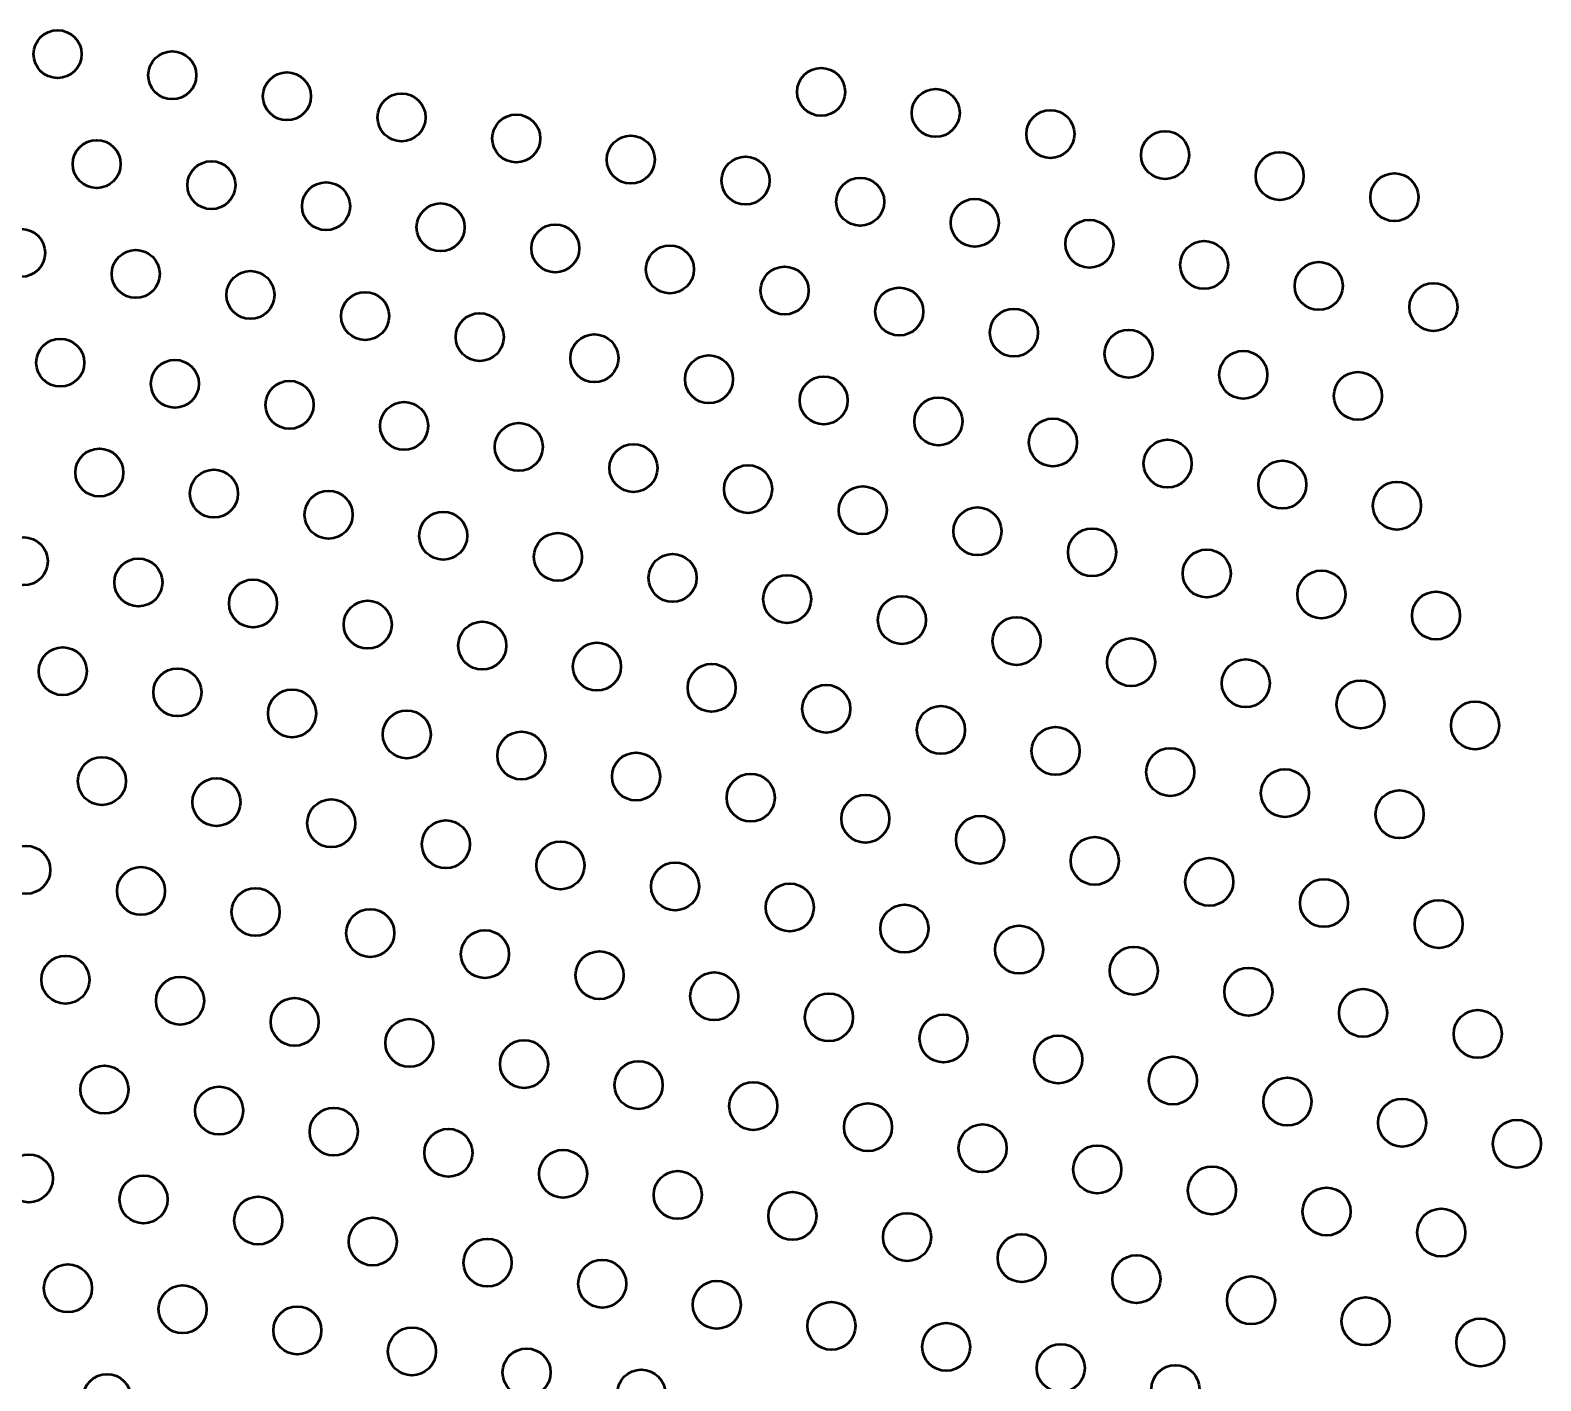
# Model space of a CAD drawing. Header units: inches. Extents: x 17.2 to 30.9, y 2 to 10.
# Drawn here: x 19.329 to 20.859, y 8.578 to 9.946 of the extents above; entities that cross this region are included whole.
import ezdxf

# ---------------------------------------------------------------- set-up
doc = ezdxf.new("R2010")
doc.units = ezdxf.units.IN
doc.header["$MEASUREMENT"] = 0
doc.layers.add('Visible', color=7, linetype='Continuous', lineweight=0)

# ---------------------------------------------------------------- blocks, each defined once
blk = doc.blocks.new('Block_267')
at = {"layer": 'Visible', "color": 7, "lineweight": 50}
blk.add_circle((19.4065, 8.5609), 0.0243, dxfattribs=at)
blk = doc.blocks.new('Block_283')
at = {"layer": 'Visible', "color": 7, "lineweight": 50}
blk.add_circle((19.9478, 8.5654), 0.0243, dxfattribs=at)
blk = doc.blocks.new('Block_284')
at = {"layer": 'Visible', "color": 7, "lineweight": 50}
blk.add_circle((19.8316, 8.5868), 0.0243, dxfattribs=at)
blk = doc.blocks.new('Block_285')
at = {"layer": 'Visible', "color": 7, "lineweight": 50}
blk.add_circle((19.7154, 8.6081), 0.0243, dxfattribs=at)
blk = doc.blocks.new('Block_286')
at = {"layer": 'Visible', "color": 7, "lineweight": 50}
blk.add_circle((19.5993, 8.6294), 0.0243, dxfattribs=at)
blk = doc.blocks.new('Block_287')
at = {"layer": 'Visible', "color": 7, "lineweight": 50}
blk.add_circle((19.4831, 8.6508), 0.0243, dxfattribs=at)
blk = doc.blocks.new('Block_288')
at = {"layer": 'Visible', "color": 7, "lineweight": 50}
blk.add_circle((19.3669, 8.6721), 0.0243, dxfattribs=at)
blk = doc.blocks.new('Block_303')
at = {"layer": 'Visible', "color": 7, "lineweight": 50}
blk.add_circle((20.489, 8.57), 0.0243, dxfattribs=at)
blk = doc.blocks.new('Block_304')
at = {"layer": 'Visible', "color": 7, "lineweight": 50}
blk.add_circle((20.3728, 8.5913), 0.0243, dxfattribs=at)
blk = doc.blocks.new('Block_305')
at = {"layer": 'Visible', "color": 7, "lineweight": 50}
blk.add_circle((20.2567, 8.6127), 0.0243, dxfattribs=at)
blk = doc.blocks.new('Block_306')
at = {"layer": 'Visible', "color": 7, "lineweight": 50}
blk.add_circle((20.1405, 8.634), 0.0243, dxfattribs=at)
blk = doc.blocks.new('Block_307')
at = {"layer": 'Visible', "color": 7, "lineweight": 50}
blk.add_circle((20.0243, 8.6553), 0.0243, dxfattribs=at)
blk = doc.blocks.new('Block_308')
at = {"layer": 'Visible', "color": 7, "lineweight": 50}
blk.add_circle((19.9082, 8.6767), 0.0243, dxfattribs=at)
blk = doc.blocks.new('Block_309')
at = {"layer": 'Visible', "color": 7, "lineweight": 50}
blk.add_circle((19.792, 8.698), 0.0243, dxfattribs=at)
blk = doc.blocks.new('Block_310')
at = {"layer": 'Visible', "color": 7, "lineweight": 50}
blk.add_circle((19.6758, 8.7194), 0.0243, dxfattribs=at)
blk = doc.blocks.new('Block_311')
at = {"layer": 'Visible', "color": 7, "lineweight": 50}
blk.add_circle((19.5597, 8.7407), 0.0243, dxfattribs=at)
blk = doc.blocks.new('Block_312')
at = {"layer": 'Visible', "color": 7, "lineweight": 50}
blk.add_circle((19.4435, 8.7621), 0.0243, dxfattribs=at)
blk = doc.blocks.new('Block_313')
at = {"layer": 'Visible', "color": 7, "lineweight": 50}
blk.add_circle((19.3273, 8.7834), 0.0243, dxfattribs=at)
blk = doc.blocks.new('Block_324')
at = {"layer": 'Visible', "color": 7, "lineweight": 50}
blk.add_circle((20.7979, 8.6172), 0.0243, dxfattribs=at)
blk = doc.blocks.new('Block_325')
at = {"layer": 'Visible', "color": 7, "lineweight": 50}
blk.add_circle((20.6817, 8.6386), 0.0243, dxfattribs=at)
blk = doc.blocks.new('Block_326')
at = {"layer": 'Visible', "color": 7, "lineweight": 50}
blk.add_circle((20.5656, 8.6599), 0.0243, dxfattribs=at)
blk = doc.blocks.new('Block_327')
at = {"layer": 'Visible', "color": 7, "lineweight": 50}
blk.add_circle((20.4494, 8.6813), 0.0243, dxfattribs=at)
blk = doc.blocks.new('Block_328')
at = {"layer": 'Visible', "color": 7, "lineweight": 50}
blk.add_circle((20.3332, 8.7026), 0.0243, dxfattribs=at)
blk = doc.blocks.new('Block_329')
at = {"layer": 'Visible', "color": 7, "lineweight": 50}
blk.add_circle((20.2171, 8.7239), 0.0243, dxfattribs=at)
blk = doc.blocks.new('Block_330')
at = {"layer": 'Visible', "color": 7, "lineweight": 50}
blk.add_circle((20.1009, 8.7453), 0.0243, dxfattribs=at)
blk = doc.blocks.new('Block_331')
at = {"layer": 'Visible', "color": 7, "lineweight": 50}
blk.add_circle((19.9847, 8.7666), 0.0243, dxfattribs=at)
blk = doc.blocks.new('Block_332')
at = {"layer": 'Visible', "color": 7, "lineweight": 50}
blk.add_circle((19.8686, 8.788), 0.0243, dxfattribs=at)
blk = doc.blocks.new('Block_333')
at = {"layer": 'Visible', "color": 7, "lineweight": 50}
blk.add_circle((19.7524, 8.8093), 0.0243, dxfattribs=at)
blk = doc.blocks.new('Block_334')
at = {"layer": 'Visible', "color": 7, "lineweight": 50}
blk.add_circle((19.6362, 8.8307), 0.0243, dxfattribs=at)
blk = doc.blocks.new('Block_335')
at = {"layer": 'Visible', "color": 7, "lineweight": 50}
blk.add_circle((19.5201, 8.852), 0.0243, dxfattribs=at)
blk = doc.blocks.new('Block_336')
at = {"layer": 'Visible', "color": 7, "lineweight": 50}
blk.add_circle((19.4039, 8.8733), 0.0243, dxfattribs=at)
blk = doc.blocks.new('Block_347')
at = {"layer": 'Visible', "color": 7, "lineweight": 50}
blk.add_circle((20.7583, 8.7285), 0.0243, dxfattribs=at)
blk = doc.blocks.new('Block_348')
at = {"layer": 'Visible', "color": 7, "lineweight": 50}
blk.add_circle((20.6421, 8.7498), 0.0243, dxfattribs=at)
blk = doc.blocks.new('Block_349')
at = {"layer": 'Visible', "color": 7, "lineweight": 50}
blk.add_circle((20.526, 8.7712), 0.0243, dxfattribs=at)
blk = doc.blocks.new('Block_350')
at = {"layer": 'Visible', "color": 7, "lineweight": 50}
blk.add_circle((20.4098, 8.7925), 0.0243, dxfattribs=at)
blk = doc.blocks.new('Block_351')
at = {"layer": 'Visible', "color": 7, "lineweight": 50}
blk.add_circle((20.2936, 8.8139), 0.0243, dxfattribs=at)
blk = doc.blocks.new('Block_352')
at = {"layer": 'Visible', "color": 7, "lineweight": 50}
blk.add_circle((20.1775, 8.8352), 0.0243, dxfattribs=at)
blk = doc.blocks.new('Block_353')
at = {"layer": 'Visible', "color": 7, "lineweight": 50}
blk.add_circle((20.0613, 8.8566), 0.0243, dxfattribs=at)
blk = doc.blocks.new('Block_354')
at = {"layer": 'Visible', "color": 7, "lineweight": 50}
blk.add_circle((19.9451, 8.8779), 0.0243, dxfattribs=at)
blk = doc.blocks.new('Block_355')
at = {"layer": 'Visible', "color": 7, "lineweight": 50}
blk.add_circle((19.829, 8.8992), 0.0243, dxfattribs=at)
blk = doc.blocks.new('Block_356')
at = {"layer": 'Visible', "color": 7, "lineweight": 50}
blk.add_circle((19.7128, 8.9206), 0.0243, dxfattribs=at)
blk = doc.blocks.new('Block_357')
at = {"layer": 'Visible', "color": 7, "lineweight": 50}
blk.add_circle((19.5966, 8.9419), 0.0243, dxfattribs=at)
blk = doc.blocks.new('Block_358')
at = {"layer": 'Visible', "color": 7, "lineweight": 50}
blk.add_circle((19.4805, 8.9633), 0.0243, dxfattribs=at)
blk = doc.blocks.new('Block_359')
at = {"layer": 'Visible', "color": 7, "lineweight": 50}
blk.add_circle((19.3643, 8.9846), 0.0243, dxfattribs=at)
blk = doc.blocks.new('Block_370')
at = {"layer": 'Visible', "color": 7, "lineweight": 50}
blk.add_circle((20.8349, 8.8184), 0.0243, dxfattribs=at)
blk = doc.blocks.new('Block_371')
at = {"layer": 'Visible', "color": 7, "lineweight": 50}
blk.add_circle((20.7187, 8.8398), 0.0243, dxfattribs=at)
blk = doc.blocks.new('Block_372')
at = {"layer": 'Visible', "color": 7, "lineweight": 50}
blk.add_circle((20.6025, 8.8611), 0.0243, dxfattribs=at)
blk = doc.blocks.new('Block_373')
at = {"layer": 'Visible', "color": 7, "lineweight": 50}
blk.add_circle((20.4864, 8.8825), 0.0243, dxfattribs=at)
blk = doc.blocks.new('Block_374')
at = {"layer": 'Visible', "color": 7, "lineweight": 50}
blk.add_circle((20.3702, 8.9038), 0.0243, dxfattribs=at)
blk = doc.blocks.new('Block_375')
at = {"layer": 'Visible', "color": 7, "lineweight": 50}
blk.add_circle((20.254, 8.9251), 0.0243, dxfattribs=at)
blk = doc.blocks.new('Block_376')
at = {"layer": 'Visible', "color": 7, "lineweight": 50}
blk.add_circle((20.1379, 8.9465), 0.0243, dxfattribs=at)
blk = doc.blocks.new('Block_377')
at = {"layer": 'Visible', "color": 7, "lineweight": 50}
blk.add_circle((20.0217, 8.9678), 0.0243, dxfattribs=at)
blk = doc.blocks.new('Block_378')
at = {"layer": 'Visible', "color": 7, "lineweight": 50}
blk.add_circle((19.9055, 8.9892), 0.0243, dxfattribs=at)
blk = doc.blocks.new('Block_379')
at = {"layer": 'Visible', "color": 7, "lineweight": 50}
blk.add_circle((19.7894, 9.0105), 0.0243, dxfattribs=at)
blk = doc.blocks.new('Block_380')
at = {"layer": 'Visible', "color": 7, "lineweight": 50}
blk.add_circle((19.6732, 9.0319), 0.0243, dxfattribs=at)
blk = doc.blocks.new('Block_381')
at = {"layer": 'Visible', "color": 7, "lineweight": 50}
blk.add_circle((19.557, 9.0532), 0.0243, dxfattribs=at)
blk = doc.blocks.new('Block_382')
at = {"layer": 'Visible', "color": 7, "lineweight": 50}
blk.add_circle((19.4409, 9.0745), 0.0243, dxfattribs=at)
blk = doc.blocks.new('Block_383')
at = {"layer": 'Visible', "color": 7, "lineweight": 50}
blk.add_circle((19.3247, 9.0959), 0.0243, dxfattribs=at)
blk = doc.blocks.new('Block_393')
at = {"layer": 'Visible', "color": 7, "lineweight": 50}
blk.add_circle((20.7953, 8.9297), 0.0243, dxfattribs=at)
blk = doc.blocks.new('Block_394')
at = {"layer": 'Visible', "color": 7, "lineweight": 50}
blk.add_circle((20.6791, 8.951), 0.0243, dxfattribs=at)
blk = doc.blocks.new('Block_395')
at = {"layer": 'Visible', "color": 7, "lineweight": 50}
blk.add_circle((20.5629, 8.9724), 0.0243, dxfattribs=at)
blk = doc.blocks.new('Block_396')
at = {"layer": 'Visible', "color": 7, "lineweight": 50}
blk.add_circle((20.4468, 8.9937), 0.0243, dxfattribs=at)
blk = doc.blocks.new('Block_397')
at = {"layer": 'Visible', "color": 7, "lineweight": 50}
blk.add_circle((20.3306, 9.0151), 0.0243, dxfattribs=at)
blk = doc.blocks.new('Block_398')
at = {"layer": 'Visible', "color": 7, "lineweight": 50}
blk.add_circle((20.2144, 9.0364), 0.0243, dxfattribs=at)
blk = doc.blocks.new('Block_399')
at = {"layer": 'Visible', "color": 7, "lineweight": 50}
blk.add_circle((20.0983, 9.0578), 0.0243, dxfattribs=at)
blk = doc.blocks.new('Block_400')
at = {"layer": 'Visible', "color": 7, "lineweight": 50}
blk.add_circle((19.9821, 9.0791), 0.0243, dxfattribs=at)
blk = doc.blocks.new('Block_401')
at = {"layer": 'Visible', "color": 7, "lineweight": 50}
blk.add_circle((19.8659, 9.1004), 0.0243, dxfattribs=at)
blk = doc.blocks.new('Block_402')
at = {"layer": 'Visible', "color": 7, "lineweight": 50}
blk.add_circle((19.7498, 9.1218), 0.0243, dxfattribs=at)
blk = doc.blocks.new('Block_403')
at = {"layer": 'Visible', "color": 7, "lineweight": 50}
blk.add_circle((19.6336, 9.1431), 0.0243, dxfattribs=at)
blk = doc.blocks.new('Block_404')
at = {"layer": 'Visible', "color": 7, "lineweight": 50}
blk.add_circle((19.5174, 9.1645), 0.0243, dxfattribs=at)
blk = doc.blocks.new('Block_405')
at = {"layer": 'Visible', "color": 7, "lineweight": 50}
blk.add_circle((19.4013, 9.1858), 0.0243, dxfattribs=at)
blk = doc.blocks.new('Block_416')
at = {"layer": 'Visible', "color": 7, "lineweight": 50}
blk.add_circle((20.7557, 9.041), 0.0243, dxfattribs=at)
blk = doc.blocks.new('Block_417')
at = {"layer": 'Visible', "color": 7, "lineweight": 50}
blk.add_circle((20.6395, 9.0623), 0.0243, dxfattribs=at)
blk = doc.blocks.new('Block_418')
at = {"layer": 'Visible', "color": 7, "lineweight": 50}
blk.add_circle((20.5233, 9.0837), 0.0243, dxfattribs=at)
blk = doc.blocks.new('Block_419')
at = {"layer": 'Visible', "color": 7, "lineweight": 50}
blk.add_circle((20.4072, 9.105), 0.0243, dxfattribs=at)
blk = doc.blocks.new('Block_420')
at = {"layer": 'Visible', "color": 7, "lineweight": 50}
blk.add_circle((20.291, 9.1263), 0.0243, dxfattribs=at)
blk = doc.blocks.new('Block_421')
at = {"layer": 'Visible', "color": 7, "lineweight": 50}
blk.add_circle((20.1748, 9.1477), 0.0243, dxfattribs=at)
blk = doc.blocks.new('Block_422')
at = {"layer": 'Visible', "color": 7, "lineweight": 50}
blk.add_circle((20.0587, 9.169), 0.0243, dxfattribs=at)
blk = doc.blocks.new('Block_423')
at = {"layer": 'Visible', "color": 7, "lineweight": 50}
blk.add_circle((19.9425, 9.1904), 0.0243, dxfattribs=at)
blk = doc.blocks.new('Block_424')
at = {"layer": 'Visible', "color": 7, "lineweight": 50}
blk.add_circle((19.8263, 9.2117), 0.0243, dxfattribs=at)
blk = doc.blocks.new('Block_425')
at = {"layer": 'Visible', "color": 7, "lineweight": 50}
blk.add_circle((19.7102, 9.2331), 0.0243, dxfattribs=at)
blk = doc.blocks.new('Block_426')
at = {"layer": 'Visible', "color": 7, "lineweight": 50}
blk.add_circle((19.594, 9.2544), 0.0243, dxfattribs=at)
blk = doc.blocks.new('Block_427')
at = {"layer": 'Visible', "color": 7, "lineweight": 50}
blk.add_circle((19.4778, 9.2757), 0.0243, dxfattribs=at)
blk = doc.blocks.new('Block_428')
at = {"layer": 'Visible', "color": 7, "lineweight": 50}
blk.add_circle((19.3617, 9.2971), 0.0243, dxfattribs=at)
blk = doc.blocks.new('Block_438')
at = {"layer": 'Visible', "color": 7, "lineweight": 50}
blk.add_circle((20.7161, 9.1522), 0.0243, dxfattribs=at)
blk = doc.blocks.new('Block_439')
at = {"layer": 'Visible', "color": 7, "lineweight": 50}
blk.add_circle((20.5999, 9.1736), 0.0243, dxfattribs=at)
blk = doc.blocks.new('Block_440')
at = {"layer": 'Visible', "color": 7, "lineweight": 50}
blk.add_circle((20.4837, 9.1949), 0.0243, dxfattribs=at)
blk = doc.blocks.new('Block_441')
at = {"layer": 'Visible', "color": 7, "lineweight": 50}
blk.add_circle((20.3676, 9.2163), 0.0243, dxfattribs=at)
blk = doc.blocks.new('Block_442')
at = {"layer": 'Visible', "color": 7, "lineweight": 50}
blk.add_circle((20.2514, 9.2376), 0.0243, dxfattribs=at)
blk = doc.blocks.new('Block_443')
at = {"layer": 'Visible', "color": 7, "lineweight": 50}
blk.add_circle((20.1352, 9.259), 0.0243, dxfattribs=at)
blk = doc.blocks.new('Block_444')
at = {"layer": 'Visible', "color": 7, "lineweight": 50}
blk.add_circle((20.0191, 9.2803), 0.0243, dxfattribs=at)
blk = doc.blocks.new('Block_445')
at = {"layer": 'Visible', "color": 7, "lineweight": 50}
blk.add_circle((19.9029, 9.3017), 0.0243, dxfattribs=at)
blk = doc.blocks.new('Block_446')
at = {"layer": 'Visible', "color": 7, "lineweight": 50}
blk.add_circle((19.7867, 9.323), 0.0243, dxfattribs=at)
blk = doc.blocks.new('Block_447')
at = {"layer": 'Visible', "color": 7, "lineweight": 50}
blk.add_circle((19.6706, 9.3443), 0.0243, dxfattribs=at)
blk = doc.blocks.new('Block_448')
at = {"layer": 'Visible', "color": 7, "lineweight": 50}
blk.add_circle((19.5544, 9.3657), 0.0243, dxfattribs=at)
blk = doc.blocks.new('Block_449')
at = {"layer": 'Visible', "color": 7, "lineweight": 50}
blk.add_circle((19.4383, 9.387), 0.0243, dxfattribs=at)
blk = doc.blocks.new('Block_450')
at = {"layer": 'Visible', "color": 7, "lineweight": 50}
blk.add_circle((19.3221, 9.4084), 0.0243, dxfattribs=at)
blk = doc.blocks.new('Block_460')
at = {"layer": 'Visible', "color": 7, "lineweight": 50}
blk.add_circle((20.7926, 9.2422), 0.0243, dxfattribs=at)
blk = doc.blocks.new('Block_461')
at = {"layer": 'Visible', "color": 7, "lineweight": 50}
blk.add_circle((20.6765, 9.2635), 0.0243, dxfattribs=at)
blk = doc.blocks.new('Block_462')
at = {"layer": 'Visible', "color": 7, "lineweight": 50}
blk.add_circle((20.5603, 9.2849), 0.0243, dxfattribs=at)
blk = doc.blocks.new('Block_463')
at = {"layer": 'Visible', "color": 7, "lineweight": 50}
blk.add_circle((20.4441, 9.3062), 0.0243, dxfattribs=at)
blk = doc.blocks.new('Block_464')
at = {"layer": 'Visible', "color": 7, "lineweight": 50}
blk.add_circle((20.328, 9.3276), 0.0243, dxfattribs=at)
blk = doc.blocks.new('Block_465')
at = {"layer": 'Visible', "color": 7, "lineweight": 50}
blk.add_circle((20.2118, 9.3489), 0.0243, dxfattribs=at)
blk = doc.blocks.new('Block_466')
at = {"layer": 'Visible', "color": 7, "lineweight": 50}
blk.add_circle((20.0956, 9.3702), 0.0243, dxfattribs=at)
blk = doc.blocks.new('Block_467')
at = {"layer": 'Visible', "color": 7, "lineweight": 50}
blk.add_circle((19.9795, 9.3916), 0.0243, dxfattribs=at)
blk = doc.blocks.new('Block_468')
at = {"layer": 'Visible', "color": 7, "lineweight": 50}
blk.add_circle((19.8633, 9.4129), 0.0243, dxfattribs=at)
blk = doc.blocks.new('Block_469')
at = {"layer": 'Visible', "color": 7, "lineweight": 50}
blk.add_circle((19.7471, 9.4343), 0.0243, dxfattribs=at)
blk = doc.blocks.new('Block_470')
at = {"layer": 'Visible', "color": 7, "lineweight": 50}
blk.add_circle((19.631, 9.4556), 0.0243, dxfattribs=at)
blk = doc.blocks.new('Block_471')
at = {"layer": 'Visible', "color": 7, "lineweight": 50}
blk.add_circle((19.5148, 9.477), 0.0243, dxfattribs=at)
blk = doc.blocks.new('Block_472')
at = {"layer": 'Visible', "color": 7, "lineweight": 50}
blk.add_circle((19.3987, 9.4983), 0.0243, dxfattribs=at)
blk = doc.blocks.new('Block_482')
at = {"layer": 'Visible', "color": 7, "lineweight": 50}
blk.add_circle((20.753, 9.3535), 0.0243, dxfattribs=at)
blk = doc.blocks.new('Block_483')
at = {"layer": 'Visible', "color": 7, "lineweight": 50}
blk.add_circle((20.6369, 9.3748), 0.0243, dxfattribs=at)
blk = doc.blocks.new('Block_484')
at = {"layer": 'Visible', "color": 7, "lineweight": 50}
blk.add_circle((20.5207, 9.3961), 0.0243, dxfattribs=at)
blk = doc.blocks.new('Block_485')
at = {"layer": 'Visible', "color": 7, "lineweight": 50}
blk.add_circle((20.4045, 9.4175), 0.0243, dxfattribs=at)
blk = doc.blocks.new('Block_486')
at = {"layer": 'Visible', "color": 7, "lineweight": 50}
blk.add_circle((20.2884, 9.4388), 0.0243, dxfattribs=at)
blk = doc.blocks.new('Block_487')
at = {"layer": 'Visible', "color": 7, "lineweight": 50}
blk.add_circle((20.1722, 9.4602), 0.0243, dxfattribs=at)
blk = doc.blocks.new('Block_488')
at = {"layer": 'Visible', "color": 7, "lineweight": 50}
blk.add_circle((20.056, 9.4815), 0.0243, dxfattribs=at)
blk = doc.blocks.new('Block_489')
at = {"layer": 'Visible', "color": 7, "lineweight": 50}
blk.add_circle((19.9399, 9.5029), 0.0243, dxfattribs=at)
blk = doc.blocks.new('Block_490')
at = {"layer": 'Visible', "color": 7, "lineweight": 50}
blk.add_circle((19.8237, 9.5242), 0.0243, dxfattribs=at)
blk = doc.blocks.new('Block_491')
at = {"layer": 'Visible', "color": 7, "lineweight": 50}
blk.add_circle((19.7075, 9.5455), 0.0243, dxfattribs=at)
blk = doc.blocks.new('Block_492')
at = {"layer": 'Visible', "color": 7, "lineweight": 50}
blk.add_circle((19.5914, 9.5669), 0.0243, dxfattribs=at)
blk = doc.blocks.new('Block_493')
at = {"layer": 'Visible', "color": 7, "lineweight": 50}
blk.add_circle((19.4752, 9.5882), 0.0243, dxfattribs=at)
blk = doc.blocks.new('Block_494')
at = {"layer": 'Visible', "color": 7, "lineweight": 50}
blk.add_circle((19.3591, 9.6096), 0.0243, dxfattribs=at)
blk = doc.blocks.new('Block_504')
at = {"layer": 'Visible', "color": 7, "lineweight": 50}
blk.add_circle((20.7134, 9.4647), 0.0243, dxfattribs=at)
blk = doc.blocks.new('Block_505')
at = {"layer": 'Visible', "color": 7, "lineweight": 50}
blk.add_circle((20.5973, 9.4861), 0.0243, dxfattribs=at)
blk = doc.blocks.new('Block_506')
at = {"layer": 'Visible', "color": 7, "lineweight": 50}
blk.add_circle((20.4811, 9.5074), 0.0243, dxfattribs=at)
blk = doc.blocks.new('Block_507')
at = {"layer": 'Visible', "color": 7, "lineweight": 50}
blk.add_circle((20.3649, 9.5288), 0.0243, dxfattribs=at)
blk = doc.blocks.new('Block_508')
at = {"layer": 'Visible', "color": 7, "lineweight": 50}
blk.add_circle((20.2488, 9.5501), 0.0243, dxfattribs=at)
blk = doc.blocks.new('Block_509')
at = {"layer": 'Visible', "color": 7, "lineweight": 50}
blk.add_circle((20.1326, 9.5714), 0.0243, dxfattribs=at)
blk = doc.blocks.new('Block_510')
at = {"layer": 'Visible', "color": 7, "lineweight": 50}
blk.add_circle((20.0164, 9.5928), 0.0243, dxfattribs=at)
blk = doc.blocks.new('Block_511')
at = {"layer": 'Visible', "color": 7, "lineweight": 50}
blk.add_circle((19.9003, 9.6141), 0.0243, dxfattribs=at)
blk = doc.blocks.new('Block_512')
at = {"layer": 'Visible', "color": 7, "lineweight": 50}
blk.add_circle((19.7841, 9.6355), 0.0243, dxfattribs=at)
blk = doc.blocks.new('Block_513')
at = {"layer": 'Visible', "color": 7, "lineweight": 50}
blk.add_circle((19.668, 9.6568), 0.0243, dxfattribs=at)
blk = doc.blocks.new('Block_514')
at = {"layer": 'Visible', "color": 7, "lineweight": 50}
blk.add_circle((19.5518, 9.6782), 0.0243, dxfattribs=at)
blk = doc.blocks.new('Block_515')
at = {"layer": 'Visible', "color": 7, "lineweight": 50}
blk.add_circle((19.4356, 9.6995), 0.0243, dxfattribs=at)
blk = doc.blocks.new('Block_516')
at = {"layer": 'Visible', "color": 7, "lineweight": 50}
blk.add_circle((19.3195, 9.7208), 0.0243, dxfattribs=at)
blk = doc.blocks.new('Block_525')
at = {"layer": 'Visible', "color": 7, "lineweight": 50}
blk.add_circle((20.6738, 9.576), 0.0243, dxfattribs=at)
blk = doc.blocks.new('Block_526')
at = {"layer": 'Visible', "color": 7, "lineweight": 50}
blk.add_circle((20.5577, 9.5973), 0.0243, dxfattribs=at)
blk = doc.blocks.new('Block_527')
at = {"layer": 'Visible', "color": 7, "lineweight": 50}
blk.add_circle((20.4415, 9.6187), 0.0243, dxfattribs=at)
blk = doc.blocks.new('Block_528')
at = {"layer": 'Visible', "color": 7, "lineweight": 50}
blk.add_circle((20.3253, 9.64), 0.0243, dxfattribs=at)
blk = doc.blocks.new('Block_529')
at = {"layer": 'Visible', "color": 7, "lineweight": 50}
blk.add_circle((20.2092, 9.6614), 0.0243, dxfattribs=at)
blk = doc.blocks.new('Block_530')
at = {"layer": 'Visible', "color": 7, "lineweight": 50}
blk.add_circle((20.093, 9.6827), 0.0243, dxfattribs=at)
blk = doc.blocks.new('Block_531')
at = {"layer": 'Visible', "color": 7, "lineweight": 50}
blk.add_circle((19.9768, 9.7041), 0.0243, dxfattribs=at)
blk = doc.blocks.new('Block_532')
at = {"layer": 'Visible', "color": 7, "lineweight": 50}
blk.add_circle((19.8607, 9.7254), 0.0243, dxfattribs=at)
blk = doc.blocks.new('Block_533')
at = {"layer": 'Visible', "color": 7, "lineweight": 50}
blk.add_circle((19.7445, 9.7467), 0.0243, dxfattribs=at)
blk = doc.blocks.new('Block_534')
at = {"layer": 'Visible', "color": 7, "lineweight": 50}
blk.add_circle((19.6284, 9.7681), 0.0243, dxfattribs=at)
blk = doc.blocks.new('Block_535')
at = {"layer": 'Visible', "color": 7, "lineweight": 50}
blk.add_circle((19.5122, 9.7894), 0.0243, dxfattribs=at)
blk = doc.blocks.new('Block_536')
at = {"layer": 'Visible', "color": 7, "lineweight": 50}
blk.add_circle((19.396, 9.8108), 0.0243, dxfattribs=at)
blk = doc.blocks.new('Block_546')
at = {"layer": 'Visible', "color": 7, "lineweight": 50}
blk.add_circle((20.7504, 9.6659), 0.0243, dxfattribs=at)
blk = doc.blocks.new('Block_547')
at = {"layer": 'Visible', "color": 7, "lineweight": 50}
blk.add_circle((20.6342, 9.6873), 0.0243, dxfattribs=at)
blk = doc.blocks.new('Block_548')
at = {"layer": 'Visible', "color": 7, "lineweight": 50}
blk.add_circle((20.5181, 9.7086), 0.0243, dxfattribs=at)
blk = doc.blocks.new('Block_549')
at = {"layer": 'Visible', "color": 7, "lineweight": 50}
blk.add_circle((20.4019, 9.73), 0.0243, dxfattribs=at)
blk = doc.blocks.new('Block_550')
at = {"layer": 'Visible', "color": 7, "lineweight": 50}
blk.add_circle((20.2857, 9.7513), 0.0243, dxfattribs=at)
blk = doc.blocks.new('Block_551')
at = {"layer": 'Visible', "color": 7, "lineweight": 50}
blk.add_circle((20.1696, 9.7726), 0.0243, dxfattribs=at)
blk = doc.blocks.new('Block_552')
at = {"layer": 'Visible', "color": 7, "lineweight": 50}
blk.add_circle((20.0534, 9.794), 0.0243, dxfattribs=at)
blk = doc.blocks.new('Block_553')
at = {"layer": 'Visible', "color": 7, "lineweight": 50}
blk.add_circle((19.9372, 9.8153), 0.0243, dxfattribs=at)
blk = doc.blocks.new('Block_554')
at = {"layer": 'Visible', "color": 7, "lineweight": 50}
blk.add_circle((19.8211, 9.8367), 0.0243, dxfattribs=at)
blk = doc.blocks.new('Block_555')
at = {"layer": 'Visible', "color": 7, "lineweight": 50}
blk.add_circle((19.7049, 9.858), 0.0243, dxfattribs=at)
blk = doc.blocks.new('Block_556')
at = {"layer": 'Visible', "color": 7, "lineweight": 50}
blk.add_circle((19.5888, 9.8794), 0.0243, dxfattribs=at)
blk = doc.blocks.new('Block_557')
at = {"layer": 'Visible', "color": 7, "lineweight": 50}
blk.add_circle((19.4726, 9.9007), 0.0243, dxfattribs=at)
blk = doc.blocks.new('Block_558')
at = {"layer": 'Visible', "color": 7, "lineweight": 50}
blk.add_circle((19.3564, 9.9221), 0.0243, dxfattribs=at)
blk = doc.blocks.new('Block_560')
at = {"layer": 'Visible', "color": 7, "lineweight": 50}
blk.add_circle((20.7108, 9.7772), 0.0243, dxfattribs=at)
blk = doc.blocks.new('Block_561')
at = {"layer": 'Visible', "color": 7, "lineweight": 50}
blk.add_circle((20.5946, 9.7986), 0.0243, dxfattribs=at)
blk = doc.blocks.new('Block_562')
at = {"layer": 'Visible', "color": 7, "lineweight": 50}
blk.add_circle((20.4785, 9.8199), 0.0243, dxfattribs=at)
blk = doc.blocks.new('Block_563')
at = {"layer": 'Visible', "color": 7, "lineweight": 50}
blk.add_circle((20.3623, 9.8412), 0.0243, dxfattribs=at)
blk = doc.blocks.new('Block_564')
at = {"layer": 'Visible', "color": 7, "lineweight": 50}
blk.add_circle((20.2461, 9.8626), 0.0243, dxfattribs=at)
blk = doc.blocks.new('Block_565')
at = {"layer": 'Visible', "color": 7, "lineweight": 50}
blk.add_circle((20.13, 9.8839), 0.0243, dxfattribs=at)

msp = doc.modelspace()

# ---------------------------------------------------------------- block references
at = {"layer": 'Visible'}
for name in ['Block_558', 'Block_557', 'Block_556', 'Block_565', 'Block_555', 'Block_564', 'Block_554', 'Block_563', 'Block_562', 'Block_536', 'Block_553', 'Block_535', 'Block_552', 'Block_561', 'Block_551', 'Block_560', 'Block_534', 'Block_533', 'Block_550', 'Block_532', 'Block_549', 'Block_516', 'Block_515', 'Block_531', 'Block_548', 'Block_530', 'Block_547', 'Block_514', 'Block_546', 'Block_513', 'Block_529', 'Block_512', 'Block_528', 'Block_527', 'Block_494', 'Block_511', 'Block_493', 'Block_510', 'Block_526', 'Block_525', 'Block_492', 'Block_509', 'Block_491', 'Block_508', 'Block_507', 'Block_490', 'Block_472', 'Block_489', 'Block_506', 'Block_488', 'Block_505', 'Block_471', 'Block_470', 'Block_487', 'Block_504', 'Block_469', 'Block_486', 'Block_450', 'Block_468', 'Block_485', 'Block_467', 'Block_484', 'Block_449', 'Block_483', 'Block_448', 'Block_466', 'Block_447', 'Block_465', 'Block_482', 'Block_464', 'Block_446', 'Block_428', 'Block_445', 'Block_463', 'Block_462', 'Block_427', 'Block_444', 'Block_426', 'Block_443', 'Block_461', 'Block_442', 'Block_460', 'Block_425', 'Block_424', 'Block_441', 'Block_423', 'Block_440', 'Block_405', 'Block_404', 'Block_422', 'Block_439', 'Block_421', 'Block_438', 'Block_403', 'Block_402', 'Block_420', 'Block_401', 'Block_419', 'Block_383', 'Block_418', 'Block_382', 'Block_400', 'Block_381', 'Block_399', 'Block_417', 'Block_398', 'Block_416', 'Block_380', 'Block_379', 'Block_397', 'Block_396', 'Block_359', 'Block_378', 'Block_358', 'Block_377', 'Block_395', 'Block_376', 'Block_394', 'Block_357', 'Block_393', 'Block_356', 'Block_375', 'Block_355', 'Block_374', 'Block_336', 'Block_354', 'Block_373', 'Block_353', 'Block_372', 'Block_335', 'Block_371', 'Block_334', 'Block_352', 'Block_333', 'Block_351', 'Block_370', 'Block_350', 'Block_313', 'Block_332', 'Block_312', 'Block_331', 'Block_349', 'Block_348', 'Block_311', 'Block_330', 'Block_310', 'Block_329', 'Block_347', 'Block_328', 'Block_309', 'Block_288', 'Block_308', 'Block_327', 'Block_307', 'Block_326', 'Block_287', 'Block_325', 'Block_286', 'Block_306', 'Block_285', 'Block_305', 'Block_324', 'Block_284', 'Block_304', 'Block_283', 'Block_303', 'Block_267']:
    msp.add_blockref(name, (0, 0), dxfattribs=at)

doc.saveas('drawing.dxf')
